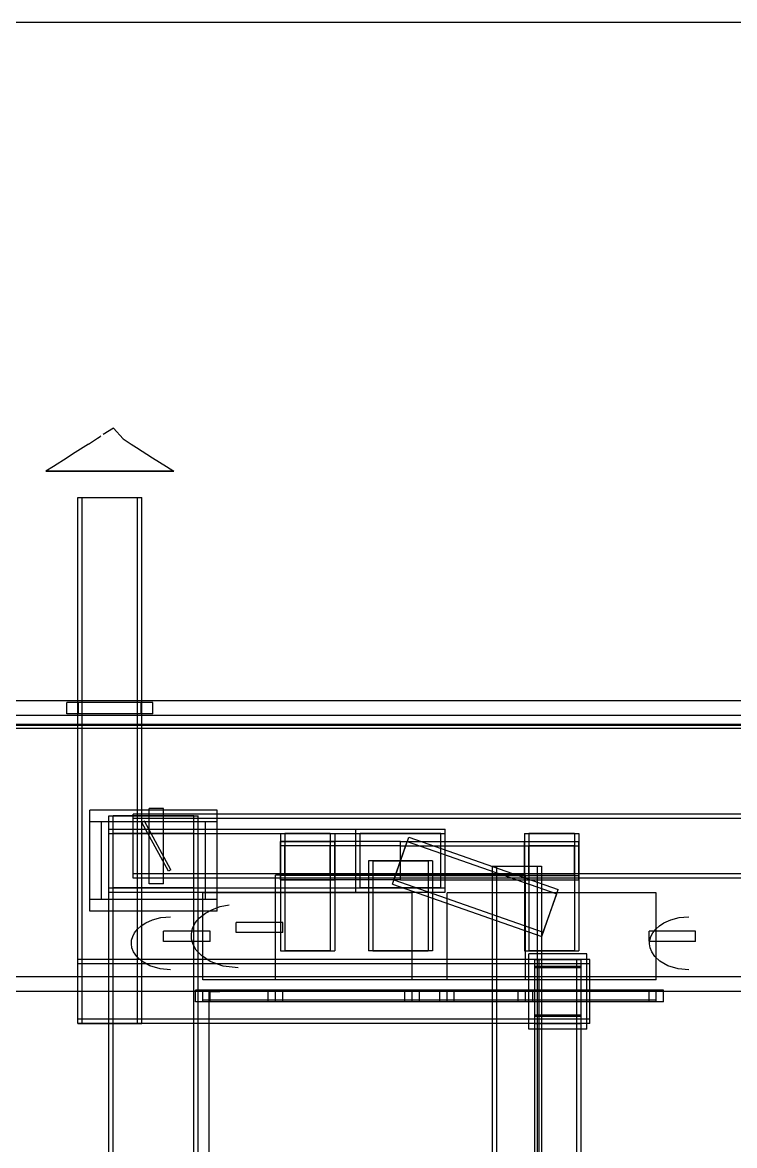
# Model space of a CAD drawing. Header units: millimetres. Extents: x -1355 to 669, y -1138 to 733.
# Drawn here: x -1057.3 to -812.3, y 347 to 733.4 of the extents above; entities that cross this region are included whole.
import ezdxf

# ---------------------------------------------------------------- set-up
doc = ezdxf.new("R2010")
doc.units = ezdxf.units.MM
for name, color, linetype in [('BORDER', 7, 'Continuous'), ('HIDDEN', 8, 'Continuous'), ('VISIBLE', 7, 'Continuous')]:
    doc.layers.add(name, color=color, linetype=linetype)

msp = doc.modelspace()

# ---------------------------------------------------------------- linework, layer by layer
at = {"layer": 'BORDER'}
msp.add_lwpolyline([(-1355.28, -1138.44), (668.65, -1138.44), (668.65, 733.43), (-1355.28, 733.43)], close=True, dxfattribs=at)
at = {"layer": 'HIDDEN'}
for points in [[(-1048.84, 579), (-1049.2, 579)], [(-1047.26, 579), (-1048.84, 579)], [(-1044.52, 579), (-1047.26, 579)], [(-1040.77, 579), (-1044.52, 579)], [(-1036.23, 579), (-1040.77, 579)], [(-1031.16, 579), (-1036.23, 579)], [(-1025.87, 579), (-1031.16, 579)], [(-1020.65, 579), (-1025.87, 579)], [(-1015.82, 579), (-1020.65, 579)], [(-1011.64, 579), (-1015.82, 579)], [(-1008.37, 579), (-1011.64, 579)], [(-1006.19, 579), (-1008.37, 579)], [(-1005.24, 579), (-1006.19, 579)], [(-1005.2, 579), (-1005.24, 579)], [(-1038.2, 570), (-1016.2, 570)], [(-1038.2, 389), (-1038.2, 570)], [(-1036.7, 389), (-1036.7, 570)], [(-1036.7, 389), (-1036.7, 570)], [(-1036.7, 570), (-1017.7, 570)], [(-1036.7, 570), (-1017.7, 570)], [(-1017.7, 389), (-1017.7, 570)], [(-1017.7, 389), (-1017.7, 570)], [(-1016.2, 389), (-1016.2, 570)], [(-677.2, 500), (-1177.2, 500)], [(-1041.95, 495.5), (-1041.95, 499.5)], [(-1041.95, 495.5), (-1041.95, 499.5)], [(-1012.45, 499.5), (-1041.95, 499.5)], [(-1012.45, 499.5), (-1041.95, 499.5)], [(-1041.95, 495.5), (-1041.95, 499.5)], [(-1041.95, 495.5), (-1041.95, 499.5)], [(-1012.45, 499.5), (-1041.95, 499.5)], [(-1012.45, 499.5), (-1041.95, 499.5)], [(-1041.95, 495.5), (-1041.95, 499.5)], [(-1041.95, 495.5), (-1041.95, 499.5)], [(-1037.95, 499.5), (-1041.95, 499.5)], [(-1037.95, 499.5), (-1041.95, 499.5)], [(-1038.2, 389), (-1038.2, 500)], [(-1037.95, 495.5), (-1037.95, 499.5)], [(-1037.95, 495.5), (-1037.95, 499.5)], [(-1016.45, 495.5), (-1016.45, 499.5)], [(-1016.45, 495.5), (-1016.45, 499.5)], [(-1012.45, 499.5), (-1016.45, 499.5)], [(-1012.45, 499.5), (-1016.45, 499.5)], [(-1016.2, 389), (-1016.2, 500)], [(-1012.45, 495.5), (-1012.45, 499.5)], [(-1012.45, 495.5), (-1012.45, 499.5)], [(-1012.45, 495.5), (-1012.45, 499.5)], [(-1012.45, 495.5), (-1012.45, 499.5)], [(-1012.45, 495.5), (-1012.45, 499.5)], [(-1012.45, 495.5), (-1012.45, 499.5)], [(-677.2, 495), (-1177.2, 495)], [(-682.2, 495), (-1172.2, 495)], [(-682.2, 495), (-1172.2, 495)], [(-682.2, 495), (-1172.2, 495)], [(-682.2, 495), (-1172.2, 495)], [(-682.2, 495), (-1172.2, 495)], [(-1012.45, 495.5), (-1041.95, 495.5)], [(-1012.45, 495.5), (-1041.95, 495.5)], [(-1012.45, 495.5), (-1041.95, 495.5)], [(-1012.45, 495.5), (-1041.95, 495.5)], [(-1037.95, 495.5), (-1041.95, 495.5)], [(-1037.95, 495.5), (-1041.95, 495.5)], [(-1012.45, 495.5), (-1016.45, 495.5)], [(-1012.45, 495.5), (-1016.45, 495.5)], [(-697.95, 491.5), (-1170.95, 491.5)], [(-697.95, 491.5), (-1170.95, 491.5)], [(-698.45, 491.85), (-1170.45, 491.85)], [(-698.45, 491.85), (-1170.45, 491.85)], [(-698.45, 491.85), (-1170.45, 491.85)], [(-698.45, 491.85), (-1170.45, 491.85)], [(-698.45, 491.85), (-1170.45, 491.85)], [(-698.45, 491.85), (-1170.45, 491.85)], [(-698.45, 491.5), (-1170.45, 491.5)], [(-698.45, 491.5), (-1170.45, 491.5)], [(-698.45, 491.5), (-1170.45, 491.5)], [(-698.45, 491.5), (-1170.45, 491.5)], [(-698.45, 491.5), (-1170.45, 491.5)], [(-698.45, 491.5), (-1170.45, 491.5)], [(-697.95, 490.5), (-1170.95, 490.5)], [(-697.95, 490.5), (-1170.95, 490.5)], [(-990.3, 462.35), (-1034.1, 462.35)], [(-1034.1, 458.35), (-1034.1, 462.35)], [(-990.3, 462.35), (-1034.1, 462.35)], [(-1034.1, 458.35), (-1034.1, 462.35)], [(-1027.6, 460.4), (-996.8, 460.4)], [(-1027.6, 460.4), (-996.8, 460.4)], [(-1027.6, 55.08), (-1027.6, 460.4)], [(-1027.6, 55.08), (-1027.6, 460.4)], [(-1026.1, 55.08), (-1026.1, 460.4)], [(-1026.1, 55.08), (-1026.1, 460.4)], [(-998.3, 460.4), (-1026.1, 460.4)], [(-998.3, 460.4), (-1026.1, 460.4)], [(-706.2, 461), (-1019.2, 461)], [(-1019.2, 439), (-1019.2, 461)], [(-706.2, 461), (-1019.2, 461)], [(-1019.2, 439), (-1019.2, 461)], [(-1008.7, 463), (-1013.7, 463)], [(-1013.7, 437), (-1013.7, 463)], [(-1008.7, 463), (-1013.7, 463)], [(-1013.7, 437), (-1013.7, 463)], [(-1008.7, 437), (-1008.7, 463)], [(-1008.7, 437), (-1008.7, 463)], [(-998.3, 55.08), (-998.3, 460.4)], [(-998.3, 55.08), (-998.3, 460.4)], [(-996.8, 55.08), (-996.8, 460.4)], [(-996.8, 55.08), (-996.8, 460.4)], [(-990.3, 458.35), (-990.3, 462.35)], [(-990.3, 458.35), (-990.3, 462.35)], [(-990.3, 458.35), (-1034.1, 458.35)], [(-990.3, 458.35), (-1034.1, 458.35)], [(-1030.1, 458.35), (-1034.1, 458.35)], [(-1034.1, 431.65), (-1034.1, 458.35)], [(-1030.1, 458.35), (-1034.1, 458.35)], [(-1034.1, 431.65), (-1034.1, 458.35)], [(-1030.1, 431.65), (-1030.1, 458.35)], [(-1030.1, 431.65), (-1030.1, 458.35)], [(-706.2, 459.5), (-1019.2, 459.5)], [(-706.2, 459.5), (-1019.2, 459.5)], [(-1019.2, 440.5), (-1019.2, 459.5)], [(-1019.2, 440.5), (-1019.2, 459.5)], [(-1015.31, 458.58), (-1016.19, 458.1)], [(-1015.31, 458.58), (-1016.19, 458.1)], [(-1007.08, 441.42), (-1016.19, 458.1)], [(-1007.08, 441.42), (-1016.19, 458.1)], [(-1006.21, 441.9), (-1015.31, 458.58)], [(-1006.21, 441.9), (-1015.31, 458.58)], [(-990.3, 458.35), (-994.3, 458.35)], [(-994.3, 431.65), (-994.3, 458.35)], [(-990.3, 458.35), (-994.3, 458.35)], [(-994.3, 431.65), (-994.3, 458.35)], [(-990.3, 431.65), (-990.3, 458.35)], [(-990.3, 431.65), (-990.3, 458.35)], [(-1027.6, 455.85), (-996.8, 455.85)], [(-1027.6, 455.85), (-996.8, 455.85)], [(-1027.6, 434.15), (-1027.6, 455.85)], [(-1027.6, 434.15), (-1027.6, 455.85)], [(-1027.6, 455.85), (-996.8, 455.85)], [(-1027.6, 455.85), (-996.8, 455.85)], [(-1027.6, 434.15), (-1027.6, 455.85)], [(-1027.6, 434.15), (-1027.6, 455.85)], [(-1027.6, 434.15), (-1027.6, 455.85)], [(-1027.6, 455.85), (-911.8, 455.85)], [(-1027.6, 434.15), (-1027.6, 455.85)], [(-1027.6, 455.85), (-911.8, 455.85)], [(-1027.6, 454.35), (-911.8, 454.35)], [(-1027.6, 454.35), (-911.8, 454.35)], [(-1027.6, 435.65), (-1027.6, 454.35)], [(-1027.6, 435.65), (-1027.6, 454.35)], [(-1026.1, 435.65), (-1026.1, 454.35)], [(-998.3, 454.35), (-1026.1, 454.35)], [(-1026.1, 435.65), (-1026.1, 454.35)], [(-998.3, 454.35), (-1026.1, 454.35)], [(-1026.1, 435.65), (-1026.1, 454.35)], [(-998.3, 454.35), (-1026.1, 454.35)], [(-1026.1, 435.65), (-1026.1, 454.35)], [(-998.3, 454.35), (-1026.1, 454.35)], [(-998.3, 435.65), (-998.3, 454.35)], [(-998.3, 435.65), (-998.3, 454.35)], [(-998.3, 435.65), (-998.3, 454.35)], [(-998.3, 435.65), (-998.3, 454.35)], [(-996.8, 434.15), (-996.8, 455.85)], [(-996.8, 434.15), (-996.8, 455.85)], [(-996.8, 434.15), (-996.8, 455.85)], [(-996.8, 434.15), (-996.8, 455.85)], [(-968.55, 454.35), (-949.85, 454.35)], [(-968.55, 454.35), (-949.85, 454.35)], [(-968.55, 454.35), (-968.55, 414)], [(-968.55, 454.35), (-968.55, 414)], [(-967.05, 454.35), (-967.05, 414)], [(-967.05, 454.35), (-967.05, 414)], [(-951.35, 454.35), (-967.05, 454.35)], [(-951.35, 454.35), (-967.05, 454.35)], [(-951.35, 454.35), (-951.35, 414)], [(-951.35, 454.35), (-951.35, 414)], [(-949.85, 454.35), (-949.85, 414)], [(-949.85, 454.35), (-949.85, 414)], [(-942.6, 455.85), (-911.8, 455.85)], [(-942.6, 455.85), (-911.8, 455.85)], [(-942.6, 434.15), (-942.6, 455.85)], [(-942.6, 434.15), (-942.6, 455.85)], [(-941.1, 435.65), (-941.1, 454.35)], [(-913.3, 454.35), (-941.1, 454.35)], [(-941.1, 435.65), (-941.1, 454.35)], [(-913.3, 454.35), (-941.1, 454.35)], [(-930.01, 436.95), (-924.38, 453.05)], [(-930.01, 436.95), (-924.38, 453.05)], [(-924.38, 453.05), (-872.96, 435.05)], [(-924.38, 453.05), (-872.96, 435.05)], [(-913.3, 435.65), (-913.3, 454.35)], [(-913.3, 435.65), (-913.3, 454.35)], [(-911.8, 434.15), (-911.8, 455.85)], [(-911.8, 434.15), (-911.8, 455.85)], [(-911.8, 434.15), (-911.8, 455.85)], [(-911.8, 434.15), (-911.8, 455.85)], [(-911.8, 435.65), (-911.8, 454.35)], [(-911.8, 435.65), (-911.8, 454.35)], [(-884.55, 454.35), (-865.85, 454.35)], [(-884.55, 454.35), (-865.85, 454.35)], [(-884.55, 454.35), (-884.55, 414)], [(-884.55, 454.35), (-884.55, 414)], [(-883.05, 454.35), (-883.05, 414)], [(-883.05, 454.35), (-883.05, 414)], [(-867.35, 454.35), (-883.05, 454.35)], [(-867.35, 454.35), (-883.05, 454.35)], [(-867.35, 454.35), (-867.35, 414)], [(-867.35, 454.35), (-867.35, 414)], [(-865.85, 454.35), (-865.85, 414)], [(-865.85, 454.35), (-865.85, 414)], [(-927.2, 451.59), (-968.55, 451.59)], [(-968.55, 438.41), (-968.55, 451.59)], [(-927.2, 451.59), (-968.55, 451.59)], [(-968.55, 438.41), (-968.55, 451.59)], [(-968.55, 451.59), (-949.85, 451.59)], [(-968.55, 451.59), (-949.85, 451.59)], [(-968.55, 438.41), (-968.55, 451.59)], [(-968.55, 438.41), (-968.55, 451.59)], [(-927.2, 450.09), (-968.55, 450.09)], [(-927.2, 450.09), (-968.55, 450.09)], [(-968.55, 439.91), (-968.55, 450.09)], [(-968.55, 439.91), (-968.55, 450.09)], [(-967.05, 439.91), (-967.05, 450.09)], [(-951.35, 450.09), (-967.05, 450.09)], [(-967.05, 439.91), (-967.05, 450.09)], [(-951.35, 450.09), (-967.05, 450.09)], [(-951.35, 439.91), (-951.35, 450.09)], [(-951.35, 439.91), (-951.35, 450.09)], [(-949.85, 438.41), (-949.85, 451.59)], [(-949.85, 438.41), (-949.85, 451.59)], [(-929.52, 438.37), (-924.88, 451.63)], [(-929.52, 438.37), (-924.88, 451.63)], [(-927.2, 438.41), (-927.2, 451.59)], [(-927.2, 451.59), (-865.85, 451.59)], [(-927.2, 438.41), (-927.2, 451.59)], [(-927.2, 451.59), (-865.85, 451.59)], [(-927.2, 438.41), (-927.2, 451.59)], [(-927.2, 438.41), (-927.2, 451.59)], [(-927.2, 450.09), (-865.85, 450.09)], [(-927.2, 450.09), (-865.85, 450.09)], [(-927.2, 439.91), (-927.2, 450.09)], [(-927.2, 439.91), (-927.2, 450.09)], [(-927.2, 439.91), (-927.2, 450.09)], [(-927.2, 439.91), (-927.2, 450.09)], [(-924.88, 451.63), (-873.46, 433.63)], [(-924.88, 451.63), (-873.46, 433.63)], [(-884.55, 451.59), (-865.85, 451.59)], [(-884.55, 451.59), (-865.85, 451.59)], [(-884.55, 438.41), (-884.55, 451.59)], [(-884.55, 438.41), (-884.55, 451.59)], [(-883.05, 439.91), (-883.05, 450.09)], [(-867.35, 450.09), (-883.05, 450.09)], [(-883.05, 439.91), (-883.05, 450.09)], [(-867.35, 450.09), (-883.05, 450.09)], [(-867.35, 439.91), (-867.35, 450.09)], [(-867.35, 439.91), (-867.35, 450.09)], [(-865.85, 438.41), (-865.85, 451.59)], [(-865.85, 438.41), (-865.85, 451.59)], [(-865.85, 438.41), (-865.85, 451.59)], [(-865.85, 438.41), (-865.85, 451.59)], [(-865.85, 439.91), (-865.85, 450.09)], [(-865.85, 439.91), (-865.85, 450.09)], [(-938.2, 445), (-938.2, 414)], [(-916.2, 445), (-938.2, 445)], [(-938.2, 445), (-938.2, 414)], [(-916.2, 445), (-938.2, 445)], [(-936.7, 445), (-936.7, 414)], [(-936.7, 445), (-936.7, 414)], [(-936.7, 445), (-917.7, 445)], [(-936.7, 445), (-917.7, 445)], [(-917.7, 445), (-917.7, 414)], [(-917.7, 445), (-917.7, 414)], [(-916.2, 445), (-916.2, 414)], [(-916.2, 445), (-916.2, 414)], [(-1006.21, 441.9), (-1007.08, 441.42)], [(-1006.21, 441.9), (-1007.08, 441.42)], [(-895.72, 443.1), (-878.67, 443.1)], [(-895.72, 443.1), (-895.72, 278)], [(-895.72, 443.1), (-878.67, 443.1)], [(-895.72, 443.1), (-895.72, 278)], [(-894.22, 443.1), (-894.22, 278)], [(-894.22, 443.1), (-894.22, 278)], [(-894.22, 443.1), (-880.17, 443.1)], [(-894.22, 443.1), (-880.17, 443.1)], [(-880.17, 443.1), (-880.17, 278)], [(-880.17, 443.1), (-880.17, 278)], [(-878.67, 443.1), (-878.67, 278)], [(-878.67, 443.1), (-878.67, 278)], [(-706.2, 440.5), (-1019.2, 440.5)], [(-706.2, 440.5), (-1019.2, 440.5)], [(-706.2, 439), (-1019.2, 439)], [(-706.2, 439), (-1019.2, 439)], [(-1008.7, 437), (-1013.7, 437)], [(-1008.7, 437), (-1013.7, 437)], [(-884.2, 440), (-970.2, 440)], [(-970.2, 404), (-970.2, 440)], [(-884.2, 440), (-970.2, 440)], [(-970.2, 404), (-970.2, 440)], [(-927.2, 439.91), (-968.55, 439.91)], [(-927.2, 439.91), (-968.55, 439.91)], [(-927.2, 438.41), (-968.55, 438.41)], [(-927.2, 438.41), (-968.55, 438.41)], [(-968.55, 438.41), (-949.85, 438.41)], [(-968.55, 438.41), (-949.85, 438.41)], [(-951.35, 439.91), (-967.05, 439.91)], [(-951.35, 439.91), (-967.05, 439.91)], [(-930.01, 436.95), (-878.59, 418.96)], [(-930.01, 436.95), (-878.59, 418.96)], [(-929.52, 438.37), (-878.1, 420.37)], [(-929.52, 438.37), (-878.1, 420.37)], [(-927.2, 439.91), (-865.85, 439.91)], [(-927.2, 439.91), (-865.85, 439.91)], [(-927.2, 438.41), (-865.85, 438.41)], [(-927.2, 438.41), (-865.85, 438.41)], [(-884.55, 438.41), (-865.85, 438.41)], [(-884.55, 438.41), (-865.85, 438.41)], [(-884.2, 404), (-884.2, 440)], [(-884.2, 404), (-884.2, 440)], [(-867.35, 439.91), (-883.05, 439.91)], [(-867.35, 439.91), (-883.05, 439.91)], [(-1027.6, 435.65), (-911.8, 435.65)], [(-1027.6, 435.65), (-911.8, 435.65)], [(-1027.6, 434.15), (-996.8, 434.15)], [(-1027.6, 434.15), (-996.8, 434.15)], [(-1027.6, 434.15), (-996.8, 434.15)], [(-1027.6, 434.15), (-996.8, 434.15)], [(-1027.6, 434.15), (-911.8, 434.15)], [(-1027.6, 434.15), (-911.8, 434.15)], [(-998.3, 435.65), (-1026.1, 435.65)], [(-998.3, 435.65), (-1026.1, 435.65)], [(-998.3, 435.65), (-1026.1, 435.65)], [(-998.3, 435.65), (-1026.1, 435.65)], [(-923.2, 434), (-995.2, 434)], [(-995.2, 404), (-995.2, 434)], [(-923.2, 434), (-995.2, 434)], [(-995.2, 404), (-995.2, 434)], [(-942.6, 434.15), (-911.8, 434.15)], [(-942.6, 434.15), (-911.8, 434.15)], [(-913.3, 435.65), (-941.1, 435.65)], [(-913.3, 435.65), (-941.1, 435.65)], [(-923.2, 404), (-923.2, 434)], [(-923.2, 404), (-923.2, 434)], [(-839.2, 434), (-911.2, 434)], [(-911.2, 404), (-911.2, 434)], [(-839.2, 434), (-911.2, 434)], [(-911.2, 404), (-911.2, 434)], [(-878.59, 418.96), (-872.96, 435.05)], [(-878.59, 418.96), (-872.96, 435.05)], [(-878.1, 420.37), (-873.46, 433.63)], [(-878.1, 420.37), (-873.46, 433.63)], [(-839.2, 404), (-839.2, 434)], [(-839.2, 404), (-839.2, 434)], [(-990.3, 431.65), (-1034.1, 431.65)], [(-1034.1, 427.65), (-1034.1, 431.65)], [(-990.3, 431.65), (-1034.1, 431.65)], [(-1034.1, 427.65), (-1034.1, 431.65)], [(-1030.1, 431.65), (-1034.1, 431.65)], [(-1030.1, 431.65), (-1034.1, 431.65)], [(-990.3, 431.65), (-994.3, 431.65)], [(-990.3, 431.65), (-994.3, 431.65)], [(-991.93, 428.26), (-989.27, 429.22)], [(-990.3, 427.65), (-990.3, 431.65)], [(-990.3, 427.65), (-990.3, 431.65)], [(-989.27, 429.22), (-986.14, 429.86)], [(-990.3, 427.65), (-1034.1, 427.65)], [(-990.3, 427.65), (-1034.1, 427.65)], [(-1012.51, 424.7), (-1009.64, 425.44)], [(-1009.64, 425.44), (-1007.96, 425.57)], [(-1007.96, 425.57), (-1006.34, 425.72)], [(-997.8, 423.58), (-996.31, 425.37)], [(-996.31, 425.37), (-994.32, 426.96)], [(-994.32, 426.96), (-991.93, 428.26)], [(-834.23, 424.7), (-831.36, 425.44)], [(-831.36, 425.44), (-829.69, 425.62)], [(-829.69, 425.62), (-828.06, 425.72)], [(-1018.67, 420.22), (-1017.69, 421.48)], [(-1017.69, 421.48), (-1016.41, 422.64)], [(-1016.41, 422.64), (-1014.87, 423.65)], [(-1014.87, 423.65), (-1012.51, 424.7)], [(-999.16, 419.84), (-998.74, 421.7)], [(-998.74, 421.7), (-997.8, 423.58)], [(-967.7, 423.75), (-983.7, 423.75)], [(-983.7, 420.25), (-983.7, 423.75)], [(-967.7, 423.75), (-983.7, 423.75)], [(-983.7, 420.25), (-983.7, 423.75)], [(-967.7, 420.25), (-967.7, 423.75)], [(-967.7, 420.25), (-967.7, 423.75)], [(-840.39, 420.22), (-839.41, 421.48)], [(-839.41, 421.48), (-838.13, 422.64)], [(-838.13, 422.64), (-836.59, 423.65)], [(-836.59, 423.65), (-834.23, 424.7)], [(-1019.77, 416.35), (-1019.7, 417.61)], [(-1019.7, 417.61), (-1019.34, 418.92)], [(-1019.34, 418.92), (-1018.67, 420.22)], [(-992.7, 420.75), (-1008.7, 420.75)], [(-1008.7, 417.25), (-1008.7, 420.75)], [(-992.7, 420.75), (-1008.7, 420.75)], [(-1008.7, 417.25), (-1008.7, 420.75)], [(-999.11, 418.02), (-999.16, 419.84)], [(-998.59, 416.15), (-999.11, 418.02)], [(-992.7, 417.25), (-992.7, 420.75)], [(-992.7, 417.25), (-992.7, 420.75)], [(-967.7, 420.25), (-983.7, 420.25)], [(-967.7, 420.25), (-983.7, 420.25)], [(-825.7, 420.75), (-841.7, 420.75)], [(-841.7, 417.25), (-841.7, 420.75)], [(-825.7, 420.75), (-841.7, 420.75)], [(-841.7, 417.25), (-841.7, 420.75)], [(-841.49, 416.35), (-841.42, 417.61)], [(-841.42, 417.61), (-841.06, 418.92)], [(-841.06, 418.92), (-840.39, 420.22)], [(-825.7, 417.25), (-825.7, 420.75)], [(-825.7, 417.25), (-825.7, 420.75)], [(-1019.59, 415.07), (-1019.77, 416.35)], [(-1019.04, 413.61), (-1019.59, 415.07)], [(-1017.97, 412.03), (-1019.04, 413.61)], [(-992.7, 417.25), (-1008.7, 417.25)], [(-992.7, 417.25), (-1008.7, 417.25)], [(-997.53, 414.28), (-998.59, 416.15)], [(-995.73, 412.34), (-997.53, 414.28)], [(-968.55, 414), (-949.85, 414)], [(-968.55, 414), (-949.85, 414)], [(-951.35, 414), (-967.05, 414)], [(-951.35, 414), (-967.05, 414)], [(-916.2, 414), (-938.2, 414)], [(-916.2, 414), (-938.2, 414)], [(-936.7, 414), (-917.7, 414)], [(-936.7, 414), (-917.7, 414)], [(-884.55, 414), (-865.85, 414)], [(-884.55, 414), (-865.85, 414)], [(-867.35, 414), (-883.05, 414)], [(-867.35, 414), (-883.05, 414)], [(-825.7, 417.25), (-841.7, 417.25)], [(-825.7, 417.25), (-841.7, 417.25)], [(-841.31, 415.07), (-841.49, 416.35)], [(-840.76, 413.61), (-841.31, 415.07)], [(-839.69, 412.03), (-840.76, 413.61)], [(-862.05, 411), (-1038.2, 411)], [(-1038.2, 389), (-1038.2, 411)], [(-862.05, 411), (-1038.2, 411)], [(-1038.2, 389), (-1038.2, 411)], [(-1016.24, 410.43), (-1017.97, 412.03)], [(-1013.47, 408.87), (-1016.24, 410.43)], [(-992.71, 410.35), (-995.73, 412.34)], [(-988.22, 408.75), (-992.71, 410.35)], [(-863.05, 413), (-883.05, 413)], [(-883.05, 387), (-883.05, 413)], [(-863.05, 413), (-883.05, 413)], [(-883.05, 387), (-883.05, 413)], [(-881.05, 209), (-881.05, 411)], [(-865.05, 411), (-881.05, 411)], [(-865.05, 411), (-881.05, 411)], [(-881.05, 209), (-881.05, 411)], [(-881.05, 411), (-865.05, 411)], [(-881.05, 411), (-865.05, 411)], [(-881.05, 389), (-881.05, 411)], [(-881.05, 389), (-881.05, 411)], [(-879.55, 209), (-879.55, 411)], [(-879.55, 209), (-879.55, 411)], [(-879.55, 411), (-866.55, 411)], [(-879.55, 411), (-866.55, 411)], [(-866.55, 209), (-866.55, 411)], [(-866.55, 209), (-866.55, 411)], [(-865.05, 209), (-865.05, 411)], [(-865.05, 209), (-865.05, 411)], [(-865.05, 389), (-865.05, 411)], [(-865.05, 389), (-865.05, 411)], [(-863.05, 387), (-863.05, 413)], [(-863.05, 387), (-863.05, 413)], [(-862.05, 389), (-862.05, 411)], [(-862.05, 389), (-862.05, 411)], [(-837.96, 410.43), (-839.69, 412.03)], [(-835.19, 408.87), (-837.96, 410.43)], [(-862.05, 409.5), (-1038.2, 409.5)], [(-862.05, 409.5), (-1038.2, 409.5)], [(-1038.2, 390.5), (-1038.2, 409.5)], [(-1038.2, 390.5), (-1038.2, 409.5)], [(-1009.91, 407.81), (-1013.47, 408.87)], [(-1006.34, 407.48), (-1009.91, 407.81)], [(-983.07, 408.18), (-988.22, 408.75)], [(-881.05, 408.1), (-881.05, 408.58)], [(-865.05, 408.58), (-881.05, 408.58)], [(-881.05, 391.9), (-881.05, 408.58)], [(-865.05, 408.1), (-881.05, 408.1)], [(-881.05, 391.42), (-881.05, 408.1)], [(-879.55, 390.5), (-879.55, 409.5)], [(-866.55, 409.5), (-879.55, 409.5)], [(-879.55, 390.5), (-879.55, 409.5)], [(-866.55, 409.5), (-879.55, 409.5)], [(-866.55, 390.5), (-866.55, 409.5)], [(-866.55, 390.5), (-866.55, 409.5)], [(-865.05, 408.1), (-865.05, 408.58)], [(-865.05, 391.9), (-865.05, 408.58)], [(-865.05, 391.42), (-865.05, 408.1)], [(-862.05, 390.5), (-862.05, 409.5)], [(-862.05, 390.5), (-862.05, 409.5)], [(-831.63, 407.81), (-835.19, 408.87)], [(-828.06, 407.48), (-831.63, 407.81)], [(-682.2, 405), (-1172.2, 405)], [(-682.2, 405), (-1172.2, 405)], [(-923.2, 404), (-995.2, 404)], [(-923.2, 404), (-995.2, 404)], [(-884.2, 404), (-970.2, 404)], [(-884.2, 404), (-970.2, 404)], [(-839.2, 404), (-911.2, 404)], [(-839.2, 404), (-911.2, 404)], [(-682.2, 400), (-1172.2, 400)], [(-682.2, 400), (-1172.2, 400)], [(-992.7, 400.5), (-997.7, 400.5)], [(-997.7, 396.5), (-997.7, 400.5)], [(-992.7, 400.5), (-997.7, 400.5)], [(-997.7, 396.5), (-997.7, 400.5)], [(-923.2, 400.5), (-995.2, 400.5)], [(-995.2, 396.5), (-995.2, 400.5)], [(-923.2, 400.5), (-995.2, 400.5)], [(-995.2, 396.5), (-995.2, 400.5)], [(-923.2, 400.5), (-995.2, 400.5)], [(-995.2, 396.5), (-995.2, 400.5)], [(-923.2, 400.5), (-995.2, 400.5)], [(-995.2, 396.5), (-995.2, 400.5)], [(-923.2, 400), (-995.2, 400)], [(-995.2, 397), (-995.2, 400)], [(-923.2, 400), (-995.2, 400)], [(-995.2, 397), (-995.2, 400)], [(-993, 276), (-993, 400)], [(-992.95, 400), (-993, 400)], [(-993, 400), (-992.95, 400)], [(-993, 276), (-993, 400)], [(-992.95, 400), (-993, 400)], [(-993, 400), (-992.95, 400)], [(-992.79, 400), (-992.95, 400)], [(-992.95, 400), (-992.79, 400)], [(-992.79, 400), (-992.95, 400)], [(-992.95, 400), (-992.79, 400)], [(-992.55, 400), (-992.79, 400)], [(-992.79, 400), (-992.55, 400)], [(-992.55, 400), (-992.79, 400)], [(-992.79, 400), (-992.55, 400)], [(-992.7, 396.5), (-992.7, 400.5)], [(-992.7, 396.5), (-992.7, 400.5)], [(-992.22, 400), (-992.55, 400)], [(-992.55, 400), (-992.22, 400)], [(-992.22, 400), (-992.55, 400)], [(-992.55, 400), (-992.22, 400)], [(-991.84, 400), (-992.22, 400)], [(-992.22, 400), (-991.84, 400)], [(-991.84, 400), (-992.22, 400)], [(-992.22, 400), (-991.84, 400)], [(-991.42, 400), (-991.84, 400)], [(-991.84, 400), (-991.42, 400)], [(-991.42, 400), (-991.84, 400)], [(-991.84, 400), (-991.42, 400)], [(-990.98, 400), (-991.42, 400)], [(-991.42, 400), (-990.98, 400)], [(-990.98, 400), (-991.42, 400)], [(-991.42, 400), (-990.98, 400)], [(-990.56, 400), (-990.98, 400)], [(-990.98, 400), (-990.56, 400)], [(-990.56, 400), (-990.98, 400)], [(-990.98, 400), (-990.56, 400)], [(-990.18, 400), (-990.56, 400)], [(-990.56, 400), (-990.18, 400)], [(-990.18, 400), (-990.56, 400)], [(-990.56, 400), (-990.18, 400)], [(-989.85, 400), (-990.18, 400)], [(-990.18, 400), (-989.85, 400)], [(-989.85, 400), (-990.18, 400)], [(-990.18, 400), (-989.85, 400)], [(-989.6, 400), (-989.85, 400)], [(-989.85, 400), (-989.6, 400)], [(-989.6, 400), (-989.85, 400)], [(-989.85, 400), (-989.6, 400)], [(-989.45, 400), (-989.6, 400)], [(-989.6, 400), (-989.45, 400)], [(-989.45, 400), (-989.6, 400)], [(-989.6, 400), (-989.45, 400)], [(-989.4, 400), (-989.45, 400)], [(-989.45, 400), (-989.4, 400)], [(-989.4, 400), (-989.45, 400)], [(-989.45, 400), (-989.4, 400)], [(-967.7, 400.5), (-972.7, 400.5)], [(-972.7, 396.5), (-972.7, 400.5)], [(-967.7, 400.5), (-972.7, 400.5)], [(-972.7, 396.5), (-972.7, 400.5)], [(-884.2, 400.5), (-970.2, 400.5)], [(-970.2, 396.5), (-970.2, 400.5)], [(-884.2, 400.5), (-970.2, 400.5)], [(-970.2, 396.5), (-970.2, 400.5)], [(-884.2, 400.5), (-970.2, 400.5)], [(-970.2, 396.5), (-970.2, 400.5)], [(-884.2, 400.5), (-970.2, 400.5)], [(-970.2, 396.5), (-970.2, 400.5)], [(-884.2, 400), (-970.2, 400)], [(-970.2, 397), (-970.2, 400)], [(-884.2, 400), (-970.2, 400)], [(-970.2, 397), (-970.2, 400)], [(-967.7, 396.5), (-967.7, 400.5)], [(-967.7, 396.5), (-967.7, 400.5)], [(-920.7, 400.5), (-925.7, 400.5)], [(-925.7, 396.5), (-925.7, 400.5)], [(-920.7, 400.5), (-925.7, 400.5)], [(-925.7, 396.5), (-925.7, 400.5)], [(-923.2, 396.5), (-923.2, 400.5)], [(-923.2, 396.5), (-923.2, 400.5)], [(-923.2, 396.5), (-923.2, 400.5)], [(-923.2, 396.5), (-923.2, 400.5)], [(-923.2, 397), (-923.2, 400)], [(-923.2, 397), (-923.2, 400)], [(-920.7, 396.5), (-920.7, 400.5)], [(-920.7, 396.5), (-920.7, 400.5)], [(-908.7, 400.5), (-913.7, 400.5)], [(-913.7, 396.5), (-913.7, 400.5)], [(-908.7, 400.5), (-913.7, 400.5)], [(-913.7, 396.5), (-913.7, 400.5)], [(-839.2, 400.5), (-911.2, 400.5)], [(-911.2, 396.5), (-911.2, 400.5)], [(-839.2, 400.5), (-911.2, 400.5)], [(-911.2, 396.5), (-911.2, 400.5)], [(-839.2, 400.5), (-911.2, 400.5)], [(-911.2, 396.5), (-911.2, 400.5)], [(-839.2, 400.5), (-911.2, 400.5)], [(-911.2, 396.5), (-911.2, 400.5)], [(-839.2, 400), (-911.2, 400)], [(-911.2, 397), (-911.2, 400)], [(-839.2, 400), (-911.2, 400)], [(-911.2, 397), (-911.2, 400)], [(-908.7, 396.5), (-908.7, 400.5)], [(-908.7, 396.5), (-908.7, 400.5)], [(-881.7, 400.5), (-886.7, 400.5)], [(-886.7, 396.5), (-886.7, 400.5)], [(-881.7, 400.5), (-886.7, 400.5)], [(-886.7, 396.5), (-886.7, 400.5)], [(-884.2, 396.5), (-884.2, 400.5)], [(-884.2, 396.5), (-884.2, 400.5)], [(-884.2, 396.5), (-884.2, 400.5)], [(-884.2, 396.5), (-884.2, 400.5)], [(-884.2, 397), (-884.2, 400)], [(-884.2, 397), (-884.2, 400)], [(-881.7, 396.5), (-881.7, 400.5)], [(-881.7, 396.5), (-881.7, 400.5)], [(-836.7, 400.5), (-841.7, 400.5)], [(-841.7, 396.5), (-841.7, 400.5)], [(-836.7, 400.5), (-841.7, 400.5)], [(-841.7, 396.5), (-841.7, 400.5)], [(-839.2, 396.5), (-839.2, 400.5)], [(-839.2, 396.5), (-839.2, 400.5)], [(-839.2, 396.5), (-839.2, 400.5)], [(-839.2, 396.5), (-839.2, 400.5)], [(-839.2, 397), (-839.2, 400)], [(-839.2, 397), (-839.2, 400)], [(-836.7, 396.5), (-836.7, 400.5)], [(-836.7, 396.5), (-836.7, 400.5)], [(-992.7, 396.5), (-997.7, 396.5)], [(-992.7, 396.5), (-997.7, 396.5)], [(-923.2, 397), (-995.2, 397)], [(-923.2, 397), (-995.2, 397)], [(-923.2, 396.5), (-995.2, 396.5)], [(-923.2, 396.5), (-995.2, 396.5)], [(-923.2, 396.5), (-995.2, 396.5)], [(-923.2, 396.5), (-995.2, 396.5)], [(-967.7, 396.5), (-972.7, 396.5)], [(-967.7, 396.5), (-972.7, 396.5)], [(-884.2, 397), (-970.2, 397)], [(-884.2, 397), (-970.2, 397)], [(-884.2, 396.5), (-970.2, 396.5)], [(-884.2, 396.5), (-970.2, 396.5)], [(-884.2, 396.5), (-970.2, 396.5)], [(-884.2, 396.5), (-970.2, 396.5)], [(-920.7, 396.5), (-925.7, 396.5)], [(-920.7, 396.5), (-925.7, 396.5)], [(-908.7, 396.5), (-913.7, 396.5)], [(-908.7, 396.5), (-913.7, 396.5)], [(-839.2, 397), (-911.2, 397)], [(-839.2, 397), (-911.2, 397)], [(-839.2, 396.5), (-911.2, 396.5)], [(-839.2, 396.5), (-911.2, 396.5)], [(-839.2, 396.5), (-911.2, 396.5)], [(-839.2, 396.5), (-911.2, 396.5)], [(-881.7, 396.5), (-886.7, 396.5)], [(-881.7, 396.5), (-886.7, 396.5)], [(-836.7, 396.5), (-841.7, 396.5)], [(-836.7, 396.5), (-841.7, 396.5)], [(-862.05, 390.5), (-1038.2, 390.5)], [(-862.05, 390.5), (-1038.2, 390.5)], [(-881.05, 391.42), (-881.05, 391.9)], [(-865.05, 391.9), (-881.05, 391.9)], [(-865.05, 391.42), (-881.05, 391.42)], [(-866.55, 390.5), (-879.55, 390.5)], [(-866.55, 390.5), (-879.55, 390.5)], [(-865.05, 391.42), (-865.05, 391.9)], [(-862.05, 389), (-1038.2, 389)], [(-862.05, 389), (-1038.2, 389)], [(-1038.2, 389), (-1016.2, 389)], [(-1038.2, 389), (-1016.2, 389)], [(-1036.7, 389), (-1017.7, 389)], [(-1036.7, 389), (-1017.7, 389)], [(-863.05, 387), (-883.05, 387)], [(-863.05, 387), (-883.05, 387)], [(-881.05, 389), (-865.05, 389)], [(-881.05, 389), (-865.05, 389)]]:
    msp.add_lwpolyline(points, dxfattribs=at)
at = {"layer": 'VISIBLE'}
for points in [[(-1025.98, 593.85), (-1029.45, 591.69)], [(-1025.98, 593.85), (-1022.62, 590.19)], [(-1034.53, 588.33), (-1040.01, 584.85)], [(-1034.53, 588.33), (-1033.55, 589.01)], [(-1033.55, 589.01), (-1031.42, 590.4)], [(-1031.42, 590.4), (-1030.59, 590.97)], [(-1030.59, 590.97), (-1030.3, 591.19)], [(-1022.62, 590.19), (-1019.87, 588.33)], [(-1019.87, 588.33), (-1018.01, 587.15)], [(-1041.87, 583.67), (-1046.63, 580.63)], [(-1040.01, 584.85), (-1041.87, 583.67)], [(-1018.01, 587.15), (-1012.53, 583.67)], [(-1012.53, 583.67), (-1007.77, 580.63)], [(-1046.63, 580.63), (-1049.2, 579)], [(-1007.77, 580.63), (-1005.2, 579)], [(-1049.2, 579), (-1049.16, 579)], [(-1049.16, 579), (-1048.2, 579)], [(-1048.2, 579), (-1046.03, 579)], [(-1046.03, 579), (-1042.75, 579)], [(-1042.75, 579), (-1038.58, 579)], [(-1038.58, 579), (-1033.74, 579)], [(-1033.74, 579), (-1028.53, 579)], [(-1028.53, 579), (-1023.23, 579)], [(-1023.23, 579), (-1018.17, 579)], [(-1018.17, 579), (-1013.63, 579)], [(-1013.63, 579), (-1009.88, 579)], [(-1009.88, 579), (-1007.14, 579)], [(-1007.14, 579), (-1005.56, 579)], [(-1005.56, 579), (-1005.2, 579)], [(-1038.2, 570), (-1016.2, 570)], [(-1038.2, 500), (-1038.2, 570)], [(-1016.2, 500), (-1016.2, 570)], [(-677.2, 500), (-1177.2, 500)], [(-677.2, 495), (-1177.2, 495)], [(-682.2, 495), (-1172.2, 495)]]:
    msp.add_lwpolyline(points, dxfattribs=at)

doc.saveas('drawing.dxf')
